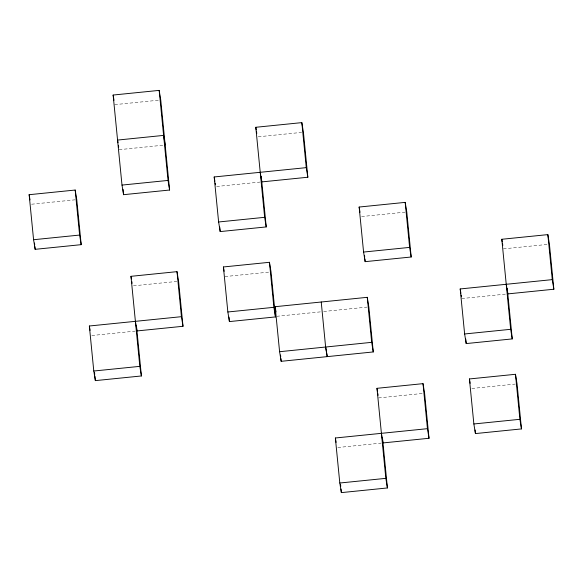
<?xml version="1.0" encoding="UTF-8"?>
<svg xmlns="http://www.w3.org/2000/svg" width="583" height="583" viewBox="0 0 583 583"><rect width="100%" height="100%" fill="white"/><g stroke="black" fill="none" stroke-linecap="round" stroke-linejoin="round"><path stroke-width="0.44" stroke-dasharray="2.92 2.19" d="M114.713 104.648L158.948 100.174M119.143 149.671L163.371 145.189M258.276 136.794L301.6 132.407M31.628 204.218L74.952 199.831M216.665 186.473L259.996 182.085M361.628 216.548L404.959 212.161M133.441 285.83L176.773 281.443M224.994 276.568L269.229 272.086M503.384 248.875L547.619 244.401M276.736 316.299L320.971 311.818M323.703 311.49L367.035 307.11M91.83 335.517L135.161 331.129M461.772 298.554L506.008 294.08M378.556 397.919L422.784 393.438M471.909 388.467L515.241 384.08M337.849 447.504L381.173 443.116"/><path stroke-width="0.87" d="M113.138 95.044L159.174 90.387L160.748 99.984L169.602 190.029L123.567 194.686L121.993 185.081L113.138 95.044L113.998 100.283M307.839 177.239L306.264 167.642L214.187 176.962L218.618 221.977L220.192 231.582L266.227 226.925L264.653 217.321L255.799 127.283L301.834 122.619L303.408 132.224L307.839 177.239L261.796 181.903L260.229 172.298M121.993 185.081L168.035 180.424L169.602 190.029M29.15 194.7L75.185 190.043L76.759 199.641L81.19 244.663L35.148 249.327L33.581 239.722L29.15 194.7L30.01 199.94M33.581 239.722L79.616 235.058L81.19 244.663M359.15 207.038L405.192 202.374L406.766 211.979L411.19 257.001L365.155 261.658L363.581 252.053L359.15 207.038L360.01 212.278M218.618 221.977L264.653 217.321M363.581 252.053L409.616 247.396L411.19 257.001M183.004 326.283L181.437 316.678L89.359 325.999L93.783 371.021L95.357 380.626L141.399 375.962L139.825 366.357L130.971 276.32L177.006 271.656L178.58 281.261L183.004 326.283L136.969 330.947L135.394 321.342M223.42 266.963L269.455 262.299L271.029 271.904L275.46 316.926L229.418 321.583L227.851 311.978L223.42 266.963L224.134 271.328M553.85 289.234L552.276 279.629L460.198 288.949L464.629 333.972L466.203 343.576L512.238 338.912L510.664 329.308L501.81 239.27L547.852 234.614L549.419 244.219L553.85 289.234L507.815 293.898L506.241 284.293M275.161 306.694L367.268 297.323L368.835 306.92L373.266 351.943L281.166 361.314L279.592 351.709L275.161 306.694L276.021 311.934M227.851 311.978L273.886 307.321L275.46 316.926M279.592 351.709L371.692 342.338L373.266 351.943M93.783 371.021L139.825 366.357M464.629 333.972L510.664 329.308M429.022 438.278L427.448 428.673L335.371 437.993L339.802 483.015L341.368 492.613L387.411 487.956L385.837 478.351L376.982 388.314L423.018 383.65L424.592 393.255L429.022 438.278L382.98 442.934L381.406 433.329M469.432 378.95L515.474 374.293L517.048 383.898L521.472 428.913L475.436 433.577L473.862 423.972L469.432 378.95L470.146 383.315M473.862 423.972L519.898 419.308L521.472 428.913M339.802 483.015L385.837 478.351M501.81 239.27L502.24 241.894M502.524 243.636L502.816 245.385M460.198 288.949L460.92 293.315M461.204 295.064L461.488 296.813M376.982 388.314L377.551 391.805M377.842 393.554L378.127 395.296M325.657 347.002L327.231 356.607L325.627 347.053L321.226 301.979M335.371 437.993L336.085 442.359M255.799 127.283L256.228 129.9M256.513 131.649L256.797 133.39M214.187 176.962L214.901 181.328M215.193 183.069L215.477 184.818M165.178 145.007L163.604 135.402L117.569 140.066L117.999 142.682M118.422 145.305L118.713 147.047M130.971 276.32L131.394 278.936M131.824 281.56L132.115 283.309M89.359 325.999L90.073 330.364M547.852 234.614L552.276 279.629M507.283 288.49L507.458 290.298M507.633 292.098L512.238 338.912M515.474 374.293L519.898 419.308M475.079 429.977L475.436 433.577M465.759 339.073L466.203 343.576M405.192 202.374L409.616 247.396M423.018 383.65L427.448 428.673M364.535 255.354L364.71 257.161M364.885 258.961L365.155 261.658M382.448 437.534L387.411 487.956M367.268 297.323L371.692 342.338M340.574 484.509L340.749 486.317M341.019 489.013L341.368 492.613M301.834 122.619L306.264 167.642M280.547 355.011L280.722 356.818M280.897 358.618L281.166 361.314M261.264 176.503L261.446 178.303M261.621 180.103L266.227 226.925M269.455 262.299L273.886 307.321M228.981 317.079L229.418 321.583M219.747 227.079L220.192 231.582M159.174 90.387L168.035 180.424M177.006 271.656L181.437 316.678M123.035 189.286L123.567 194.686M136.437 325.54L141.399 375.962M94.563 372.522L94.737 374.322M94.912 376.122L95.357 380.626M75.185 190.043L79.616 235.058M34.528 243.024L34.71 244.824M34.885 246.624L35.148 249.327"/></g></svg>
